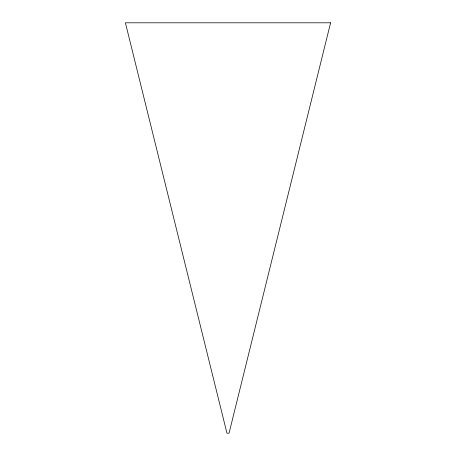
<?xml version="1.0" encoding="UTF-8"?>
<svg xmlns="http://www.w3.org/2000/svg" width="456" height="456" viewBox="0 0 456 456"><rect width="100%" height="100%" fill="white"/><g stroke="black" fill="none" stroke-linecap="round" stroke-linejoin="round"><path stroke-width="0.68" d="M330.594 22.8L229.049 433.2L226.951 433.2L125.406 22.8L330.594 22.8"/></g></svg>
